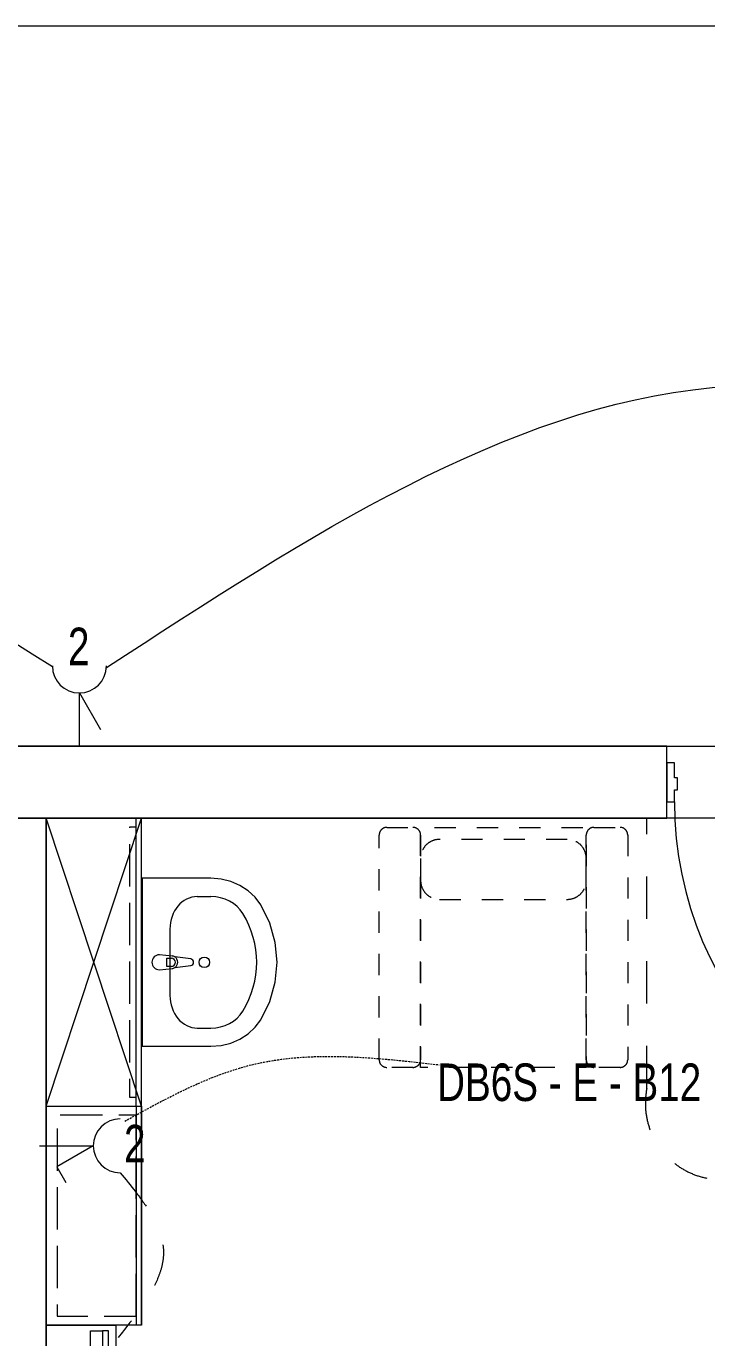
# Model space of a CAD drawing. Header units: millimetres. Extents: x -12392 to 16131, y -4930 to 15514.
# Drawn here: x 543 to 2813, y -598 to 3773 of the extents above; entities that cross this region are included whole.
import ezdxf

# ---------------------------------------------------------------- set-up
doc = ezdxf.new("R2010")
doc.units = ezdxf.units.MM
for name, pattern in [('IMPORT-Dashed', [282.222223, 141.111112, -141.111112]), ('IMPORT-Hidden Line', [195.611112, 141.111112, -54.5]), ('IMPORT-Small Dashed', [141.111111, 70.555556, -70.555556]), ('WSP_NZ_Hidden', [9.5, 6.5, -3])]:
    doc.linetypes.add(name, pattern=pattern)
for name, color, linetype, lineweight in [('A-Des_ Columns', 250, 'Continuous', 13), ('A-Des_ Columns_Pen_No__183', 7, 'Continuous', 18), ('A-Des_ Columns_Pen_No__81', 251, 'Continuous', 18), ('A-Des_ Fittings General_Pen_No__1', 250, 'Continuous', 13), ('A-Des_ Fittings Joinery_Pen_No__81', 251, 'Continuous', 18), ('A-Des_ Fittings Plumbing', 250, 'Continuous', 13), ('A-Des_ Fittings Plumbing_Pen_No__81', 251, 'Continuous', 18), ('A-Des_ Walls', 250, 'Continuous', 13), ('A-Des_ Walls_Pen_No__81', 251, 'Continuous', 18), ('ARCHICAD Doors_Pen_No__81', 251, 'Continuous', 18), ('Essential Power - MEC1', 1, 'Continuous', 13), ('L06 Enlarged Ground Proposed Plan 01_GFEnlarged Proposed Plan 01_dwg', 8, 'Continuous', 13), ('New_A-Des_ Furniture - Room Chairs _Pen_No__4', 7, 'Continuous', 18), ('New_A-Des_ Zones_Pen_No__94', 7, 'Continuous', 18), ('Non-Essential Power - MEC', 10, 'Continuous', 13)]:
    doc.layers.add(name, color=color, linetype=linetype, lineweight=lineweight)
doc.styles.add('Arial Narrow', font='ARIALN.TTF', dxfattribs={"width": 0.9, "height": 125})

# ---------------------------------------------------------------- blocks, each defined once
blk = doc.blocks.new('L06 Enlarged Ground Proposed Plan 01_GFEnlarged Proposed Plan 01_dwg_CI Tools Door_8__1-12186636-NEW GROUND FLOOR LAYOUT - ELECTRICAL PROPOSED PLAN 01')
at = {"layer": 'ARCHICAD Doors_Pen_No__81', "color": 254, "flags": 128}
for points in [[(2714.7, 1228.3), (2714.7, 1268.3), (2704.7, 1268.3), (2704.7, 1318.3), (2679.7, 1318.3), (2679.7, 1188.3), (2704.7, 1188.3), (2704.7, 1228.3), (2714.7, 1228.3), (2714.7, 1268.3), (2704.7, 1268.3), (2704.7, 1318.3), (2679.7, 1318.3), (2679.7, 1188.3), (2704.7, 1188.3), (2704.7, 1228.3)], [(3889.7, 1228.3), (3889.7, 1268.3), (3899.7, 1268.3), (3899.7, 1318.3), (3924.7, 1318.3), (3924.7, 1188.3), (3899.7, 1188.3), (3899.7, 1228.3), (3889.7, 1228.3), (3889.7, 1268.3), (3899.7, 1268.3), (3899.7, 1318.3), (3924.7, 1318.3), (3924.7, 1188.3), (3899.7, 1188.3), (3899.7, 1228.3)], [(3859.7, -6.7), (3859.7, 1188.3), (3899.7, 1188.3), (3899.7, -6.7), (3859.7, -6.7), (3859.7, 1188.3), (3899.7, 1188.3), (3899.7, -6.7)]]:
    blk.add_lwpolyline(points, close=True, dxfattribs=at)
at = {"layer": 'ARCHICAD Doors_Pen_No__81', "color": 254}
blk.add_arc((3899.7, 1188.3), 1195, 180, 270, dxfattribs=at)
blk = doc.blocks.new('L06 Enlarged Ground Proposed Plan 01_GFEnlarged Proposed Plan 01_dwg_Wall_7_1-12186640-NEW GROUND FLOOR LAYOUT - ELECTRICAL PROPOSED PLAN 01')
at = {"layer": 'A-Des_ Walls', "color": 10, "flags": 128}
blk.add_lwpolyline([(-1850.3, 1133.3), (2679.7, 1133.3), (2679.7, 1188.3), (2679.7, 1318.3), (2679.7, 1373.3), (-1850.3, 1373.3), (-1850.3, 1318.3), (-1850.3, 1188.3)], close=True, dxfattribs=at)
at = {"layer": 'A-Des_ Walls_Pen_No__81', "color": 254}
blk.add_line((609.7, 1133.3), (2679.7, 1133.3), dxfattribs=at)
at = {"layer": 'A-Des_ Walls_Pen_No__81', "color": 254, "flags": 128}
blk.add_lwpolyline([(2679.7, 1188.3), (2679.7, 1318.3), (2679.7, 1373.3), (-1850.3, 1373.3), (-1850.3, 1318.3), (-1850.3, 1188.3)], dxfattribs=at)
blk.add_blockref('L06 Enlarged Ground Proposed Plan 01_GFEnlarged Proposed Plan 01_dwg_CI Tools Door_8__1-12186636-NEW GROUND FLOOR LAYOUT - ELECTRICAL PROPOSED PLAN 01', (0, 0))
blk = doc.blocks.new('L06 Enlarged Ground Proposed Plan 01_GFEnlarged Proposed Plan 01_dwg_Wall_24_1-12186669-NEW GROUND FLOOR LAYOUT - ELECTRICAL PROPOSED PLAN 01')
at = {"layer": 'A-Des_ Walls', "color": 10, "flags": 128}
blk.add_lwpolyline([(369.7, 1133.3), (369.7, -3866.7), (609.7, -3866.7), (609.7, 1133.3)], close=True, dxfattribs=at)
at = {"layer": 'A-Des_ Walls_Pen_No__81', "color": 254}
blk.add_line((609.7, -3866.7), (609.7, 1133.3), dxfattribs=at)
blk = doc.blocks.new('L06 Enlarged Ground Proposed Plan 01_GFEnlarged Proposed Plan 01_dwg_Basin 24_77__1-12186931-NEW GROUND FLOOR LAYOUT - ELECTRICAL PROPOSED PLAN 01')
at = {"layer": 'A-Des_ Fittings Plumbing', "color": 10, "flags": 128}
blk.add_lwpolyline([(929.7, 373.3), (1158.8, 373.3), (1192.5, 376), (1225.1, 384), (1255.7, 397.1), (1283.1, 414.8), (1306.5, 436.6), (1325.3, 461.8), (1355.2, 522.7), (1373.5, 587.1), (1379.7, 653.3), (1373.5, 719.5), (1355.2, 784), (1325.3, 844.8), (1306.5, 870), (1283.1, 891.8), (1255.7, 909.5), (1225.1, 922.6), (1192.5, 930.6), (1158.8, 933.3), (929.7, 933.3)], close=True, dxfattribs=at)
at = {"layer": 'A-Des_ Fittings Plumbing_Pen_No__81', "color": 254}
for p, q in [((1113, 872.4), (1158.8, 872.4)), ((1022, 764.2), (1022, 542.4)), ((1029, 674.3), (987, 678.3)), ((1091.4, 664.4), (1038.5, 671)), ((987, 628.3), (1029, 632.3)), ((1038.5, 635.6), (1091.4, 642.2)), ((1113, 434.2), (1158.8, 434.2))]:
    blk.add_line(p, q, dxfattribs=at)
at = {"layer": 'A-Des_ Fittings Plumbing_Pen_No__81', "color": 254, "flags": 128}
blk.add_lwpolyline([(929.7, 373.3), (1158.8, 373.3), (1192.5, 376), (1225.1, 384), (1255.7, 397.1), (1283.1, 414.8), (1306.5, 436.6), (1325.3, 461.8), (1355.2, 522.7), (1373.5, 587.1), (1379.7, 653.3), (1373.5, 719.5), (1355.2, 784), (1325.3, 844.8), (1306.5, 870), (1283.1, 891.8), (1255.7, 909.5), (1225.1, 922.6), (1192.5, 930.6), (1158.8, 933.3), (929.7, 933.3)], close=True, dxfattribs=at)
blk.add_lwpolyline([(1026.8, 639.7), (1011.9, 639.7), (1011.9, 666.9), (1026.8, 666.9)], dxfattribs=at)
at = {"layer": 'A-Des_ Fittings Plumbing_Pen_No__81', "color": 254}
blk.add_circle((1136.8, 653.3), 17.5, dxfattribs=at)
for centre, radius, start, end in [((987, 653.3), 25, 90, 270), ((1026.8, 653.3), 13.6, 270, 90), ((1027.1, 653.3), 21.1, 57.229, 84.8304), ((1027.1, 653.3), 21.1, 302.771, 57.229), ((1090, 653.3), 11.2, 277.1389, 82.8611), ((1027.1, 653.3), 21.1, 275.1696, 302.771)]:
    blk.add_arc(centre, radius, start, end, dxfattribs=at)
for centre, major_axis, ratio, start_param, end_param in [((1113, 764.1), (0, 108.3), 0.83962, 0, 1.570796), ((1158.8, 764.2), (121.2, 0), 0.892754, 0.496975, 1.570796), ((929.7, 653.3), (381.8, 0), 0.892754, 5.78621, 6.78016), ((1113, 542.5), (0, 108.3), 0.83962, 1.570796, 3.141593), ((1158.8, 542.4), (-121.2, 0), 0.892754, 1.570796, 2.644618)]:
    blk.add_ellipse(centre, major_axis=major_axis, ratio=ratio, start_param=start_param, end_param=end_param, dxfattribs=at)
blk = doc.blocks.new('L06 Enlarged Ground Proposed Plan 01_GFEnlarged Proposed Plan 01_dwg_Overstuffed Chair 24-12186975-NEW GROUND FLOOR LAYOUT - ELECTRICAL PROPOSED PLAN 01')
at = {"layer": 'New_A-Des_ Furniture - Room Chairs _Pen_No__4', "color": 253, "linetype": 'IMPORT-Small Dashed'}
for p, q in [((1745.4, 1103), (1832.7, 1103)), ((2436, 1103), (2523.4, 1103)), ((1720, 328.4), (1720, 1077.6)), ((1858.1, 1077.6), (1858.1, 328.4)), ((2347.1, 1063), (1921.6, 1063)), ((2410.6, 328.4), (2410.6, 1077.6)), ((2548.8, 1077.6), (2548.8, 328.4)), ((1858.1, 999.5), (1858.1, 926.5)), ((2410.6, 926.5), (2410.6, 999.5)), ((1921.6, 863), (2347.1, 863)), ((1832.7, 303), (1745.4, 303)), ((2523.4, 303), (2436, 303))]:
    blk.add_line(p, q, dxfattribs=at)
at = {"layer": 'New_A-Des_ Furniture - Room Chairs _Pen_No__4', "color": 253, "linetype": 'IMPORT-Small Dashed', "flags": 128}
blk.add_lwpolyline([(1858.1, 303), (1858.1, 1103), (2410.6, 1103), (2410.6, 303)], close=True, dxfattribs=at)
at = {"layer": 'New_A-Des_ Furniture - Room Chairs _Pen_No__4', "color": 253, "linetype": 'IMPORT-Small Dashed'}
for centre, radius, start, end in [((1745.4, 1077.6), 25.4, 90, 180), ((1832.7, 1077.6), 25.4, 0, 90), ((2436, 1077.6), 25.4, 90, 180), ((2523.4, 1077.6), 25.4, 0, 90), ((1921.6, 999.5), 63.5, 90, 180), ((2347.1, 999.5), 63.5, 360, 90), ((1921.6, 926.5), 63.5, 180, 270), ((2347.1, 926.5), 63.5, 270, 360), ((1745.4, 328.4), 25.4, 180, 270), ((1832.7, 328.4), 25.4, 270, 0), ((2436, 328.4), 25.4, 180, 270), ((2523.4, 328.4), 25.4, 270, 0)]:
    blk.add_arc(centre, radius, start, end, dxfattribs=at)
blk = doc.blocks.new('L06 Enlarged Ground Proposed Plan 01_GFEnlarged Proposed Plan 01_dwg_Column_22_1-12187086-NEW GROUND FLOOR LAYOUT - ELECTRICAL PROPOSED PLAN 01')
at = {"layer": 'A-Des_ Columns', "color": 10, "flags": 128}
blk.add_lwpolyline([(909.7, 1133.3), (609.7, 1133.3), (609.7, 173.3), (909.7, 173.3)], close=True, dxfattribs=at)
at = {"layer": 'A-Des_ Columns_Pen_No__81', "color": 254, "flags": 128}
blk.add_lwpolyline([(909.7, 1133.3), (609.7, 1133.3), (609.7, 173.3), (909.7, 173.3)], close=True, dxfattribs=at)
blk = doc.blocks.new('L06 Enlarged Ground Proposed Plan 01_GFEnlarged Proposed Plan 01_dwg_Cadimage Cabinet_190__1-12187219-NEW GROUND FLOOR LAYOUT - ELECTRICAL PROPOSED PLAN 01')
at = {"layer": 'A-Des_ Fittings Joinery_Pen_No__81', "color": 254, "flags": 128}
for points in [[(609.7, -556.7), (609.7, 173.3), (909.7, 173.3), (909.7, -556.7)], [(927.7, 173.3), (927.7, -556.7)]]:
    blk.add_lwpolyline(points, close=True, dxfattribs=at)
at = {"layer": 'A-Des_ Fittings Joinery_Pen_No__81', "color": 254, "linetype": 'IMPORT-Hidden Line', "flags": 128}
blk.add_lwpolyline([(909.7, -526.7), (909.7, 143.3), (645.7, 143.3), (645.7, -526.7)], close=True, dxfattribs=at)
blk = doc.blocks.new('L06 Enlarged Ground Proposed Plan 01_GFEnlarged Proposed Plan 01_dwg_Cadimage Cabinet_191__1-12187220-NEW GROUND FLOOR LAYOUT - ELECTRICAL PROPOSED PLAN 01')
at = {"layer": 'A-Des_ Fittings Joinery_Pen_No__81', "color": 254, "flags": 128}
for points in [[(609.7, -956.7), (609.7, -556.7), (841.7, -556.7), (841.7, -956.7), (609.7, -956.7), (609.7, -556.7), (841.7, -556.7), (841.7, -956.7)], [(816.7, -938.7), (816.7, -574.7), (796.7, -574.7), (796.7, -938.7)]]:
    blk.add_lwpolyline(points, close=True, dxfattribs=at)
blk.add_lwpolyline([(796.7, -938.7), (756.7, -938.7), (756.7, -574.7), (796.7, -574.7)], dxfattribs=at)
blk = doc.blocks.new('L06 Enlarged Ground Proposed Plan 01_GFEnlarged Proposed Plan 01_dwg_Cadimage Cabinet_192__1-12187221-NEW GROUND FLOOR LAYOUT - ELECTRICAL PROPOSED PLAN 01')
at = {"layer": 'A-Des_ Fittings Joinery_Pen_No__81', "color": 254}
blk.add_line((927.7, -538.7), (927.7, 155.3), dxfattribs=at)
at = {"layer": 'A-Des_ Fittings Joinery_Pen_No__81', "color": 254, "flags": 128}
blk.add_lwpolyline([(609.7, -556.7), (609.7, 173.3), (927.7, 173.3), (927.7, -556.7)], close=True, dxfattribs=at)
blk = doc.blocks.new('L06 Enlarged Ground Proposed Plan 01_GFEnlarged Proposed Plan 01_dwg_Cadimage Cabinet_193__1-12187222-NEW GROUND FLOOR LAYOUT - ELECTRICAL PROPOSED PLAN 01')
at = {"layer": 'A-Des_ Fittings Joinery_Pen_No__81', "color": 254}
blk.add_line((927.7, 173.3), (927.7, 1133.3), dxfattribs=at)
at = {"layer": 'A-Des_ Fittings Joinery_Pen_No__81', "color": 254, "linetype": 'IMPORT-Hidden Line', "flags": 128}
blk.add_lwpolyline([(909.7, 203.3), (909.7, 1103.3), (887.7, 1103.3), (887.7, 203.3)], close=True, dxfattribs=at)
blk = doc.blocks.new('L06 Enlarged Ground Proposed Plan 01_GFEnlarged Proposed Plan 01_dwg-12095837-NEW GROUND FLOOR LAYOUT - ELECTRICAL PROPOSED PLAN 01')
at = {"layer": 'A-Des_ Columns_Pen_No__183', "color": 253}
for p, q in [((609.7, 173.3), (927.7, 1133.3)), ((927.7, 173.3), (609.7, 1133.3))]:
    blk.add_line(p, q, dxfattribs=at)
at = {"layer": 'A-Des_ Fittings General_Pen_No__1', "color": 9, "linetype": 'IMPORT-Dashed'}
blk.add_line((2612.6, 233.3), (2612.6, 1133.3), dxfattribs=at)
blk.add_arc((2862.4, 183.5), 254.7, 168.7264, 258.7263, dxfattribs=at)
at = {"layer": 'New_A-Des_ Zones_Pen_No__94', "color": 253, "flags": 128}
for points in [[(-10965.3, 3773.3), (-10965.3, 1373.3), (5200.2, 1373.3), (12066.4, 1373.3)], [(12066.4, 3773.3), (4159.7, 3773.3), (2189.7, 3773.3), (-2917.7, 3773.3)]]:
    blk.add_lwpolyline(points, dxfattribs=at)
blk.add_lwpolyline([(609.7, -1037.5), (609.7, -3866.7), (1953.9, -3866.7), (6134.7, -3866.7), (6134.7, -3711.7), (6134.7, -2561.7), (6134.7, -1116.7), (6125.1, -1116.7), (4244.7, -1116.7), (4244.7, -1936.7), (4124.7, -1936.7), (4124.7, -1116.7), (4124.7, 1133.3), (609.7, 1133.3), (609.7, 173.3)], close=True, dxfattribs=at)
for name in ['L06 Enlarged Ground Proposed Plan 01_GFEnlarged Proposed Plan 01_dwg_Wall_7_1-12186640-NEW GROUND FLOOR LAYOUT - ELECTRICAL PROPOSED PLAN 01', 'L06 Enlarged Ground Proposed Plan 01_GFEnlarged Proposed Plan 01_dwg_Wall_24_1-12186669-NEW GROUND FLOOR LAYOUT - ELECTRICAL PROPOSED PLAN 01', 'L06 Enlarged Ground Proposed Plan 01_GFEnlarged Proposed Plan 01_dwg_Column_22_1-12187086-NEW GROUND FLOOR LAYOUT - ELECTRICAL PROPOSED PLAN 01', 'L06 Enlarged Ground Proposed Plan 01_GFEnlarged Proposed Plan 01_dwg_Cadimage Cabinet_193__1-12187222-NEW GROUND FLOOR LAYOUT - ELECTRICAL PROPOSED PLAN 01', 'L06 Enlarged Ground Proposed Plan 01_GFEnlarged Proposed Plan 01_dwg_Overstuffed Chair 24-12186975-NEW GROUND FLOOR LAYOUT - ELECTRICAL PROPOSED PLAN 01', 'L06 Enlarged Ground Proposed Plan 01_GFEnlarged Proposed Plan 01_dwg_Basin 24_77__1-12186931-NEW GROUND FLOOR LAYOUT - ELECTRICAL PROPOSED PLAN 01', 'L06 Enlarged Ground Proposed Plan 01_GFEnlarged Proposed Plan 01_dwg_Cadimage Cabinet_190__1-12187219-NEW GROUND FLOOR LAYOUT - ELECTRICAL PROPOSED PLAN 01', 'L06 Enlarged Ground Proposed Plan 01_GFEnlarged Proposed Plan 01_dwg_Cadimage Cabinet_192__1-12187221-NEW GROUND FLOOR LAYOUT - ELECTRICAL PROPOSED PLAN 01', 'L06 Enlarged Ground Proposed Plan 01_GFEnlarged Proposed Plan 01_dwg_Cadimage Cabinet_191__1-12187220-NEW GROUND FLOOR LAYOUT - ELECTRICAL PROPOSED PLAN 01']:
    blk.add_blockref(name, (0, 0))

msp = doc.modelspace()

# ---------------------------------------------------------------- linework, layer by layer
at = {"layer": 'Essential Power - MEC1', "lineweight": 18}
for p, q in [((586.5, 41.7), (766.5, 41.7)), ((766.5, 41.7), (645.2, -28.3)), ((645.2, -28.3), (675.2, -80.3))]:
    msp.add_line(p, q, dxfattribs=at)
msp.add_arc((856.5, 41.7), 90, 90, 270, dxfattribs=at)
at = {"layer": 'Essential Power - MEC1', "color": 18, "linetype": 'WSP_NZ_Hidden', "true_color": 0x000000}
msp.add_spline([(871.3, 123.6), (1294.8, 311.7), (1919.9, 311.7)], degree=3, dxfattribs=at)
at = {"layer": 'Essential Power - MEC1', "linetype": 'IMPORT-Dashed'}
msp.add_spline([(856.5, -48.2), (1000.4, -306), (849.2, -597.6)], degree=3, dxfattribs=at)
at = {"layer": 'Non-Essential Power - MEC', "lineweight": 18}
for p, q in [((720.1, 1371.1), (720.1, 1551.1)), ((720.1, 1551.1), (790.1, 1429.8))]:
    msp.add_line(p, q, dxfattribs=at)
msp.add_arc((720.1, 1641.1), 90, 180, 0, dxfattribs=at)
at = {"layer": 'Non-Essential Power - MEC'}
for points in [[(810.9, 1636), (2830, 2568.8), (5459.3, 1640.5)], [(-3311.1, 1643.1), (-1501.2, 2501.1), (630.2, 1639.4)]]:
    msp.add_spline(points, degree=3, dxfattribs=at)

# ---------------------------------------------------------------- block references
at = {"layer": 'L06 Enlarged Ground Proposed Plan 01_GFEnlarged Proposed Plan 01_dwg', "color": 253, "lineweight": 18}
msp.add_blockref('L06 Enlarged Ground Proposed Plan 01_GFEnlarged Proposed Plan 01_dwg-12095837-NEW GROUND FLOOR LAYOUT - ELECTRICAL PROPOSED PLAN 01', (0, 0), dxfattribs=at)

# ---------------------------------------------------------------- texts
at = {"layer": 'Essential Power - MEC1', "color": 7, "insert": (1913.1, 316), "char_height": 125, "width": 3279.303, "attachment_point": 1, "style": 'Arial Narrow'}
msp.add_mtext('DB6S - E - B12', dxfattribs=at)
at = {"layer": 'Essential Power - MEC1', "color": 1, "insert": (869, 111.5), "char_height": 125, "width": 86.582, "attachment_point": 1, "style": 'Arial Narrow'}
msp.add_mtext('2', dxfattribs=at)
at = {"layer": 'Non-Essential Power - MEC', "color": 1, "insert": (682, 1768.6), "char_height": 125, "width": 86.582, "attachment_point": 1, "style": 'Arial Narrow'}
msp.add_mtext('2', dxfattribs=at)

doc.saveas('drawing.dxf')
